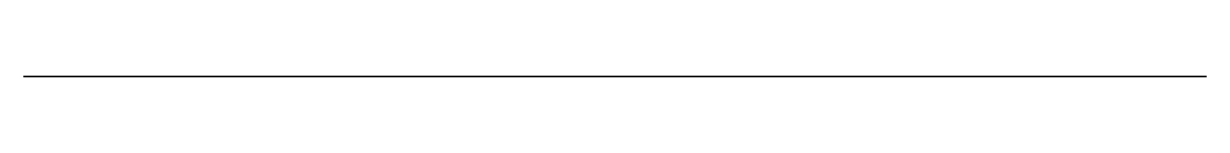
# Model space of a CAD drawing. Header units: metres. Extents: x -50 to 50, y 0 to 0.
import ezdxf

# ---------------------------------------------------------------- set-up
doc = ezdxf.new("R2010")
doc.units = ezdxf.units.M

msp = doc.modelspace()

# ---------------------------------------------------------------- linework, layer by layer
at = {"layer": 'bigfloor'}
msp.add_3dface([(50, 0, -50), (-50, 0, -50), (-50, 0, 50), (50, 0, 50)], dxfattribs=at)

doc.saveas('drawing.dxf')
